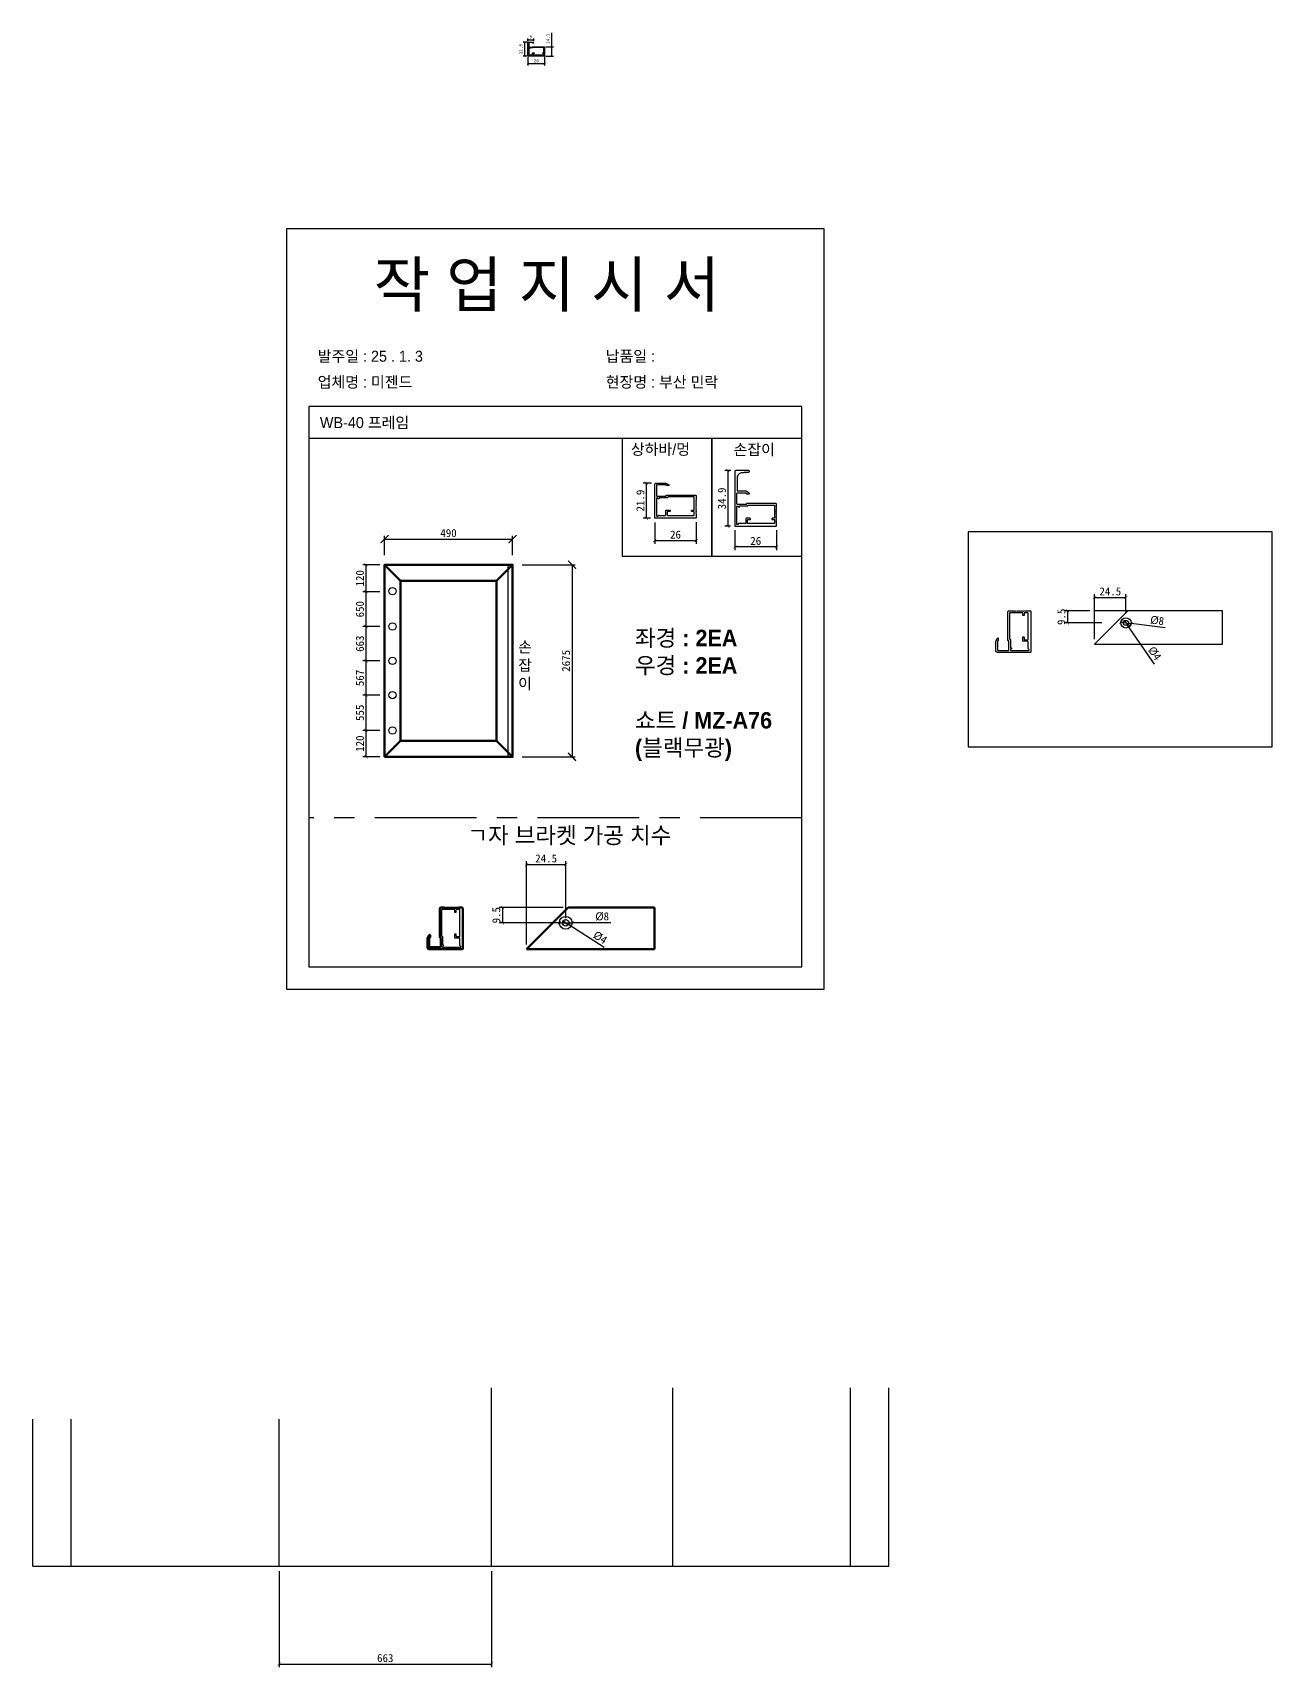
# Model space of a CAD drawing. Header units: millimetres. Extents: x -44117 to 256353, y -2095463 to 65325.
# Drawn here: x 81003 to 84876, y 5236 to 10343 of the extents above; entities that cross this region are included whole.
import ezdxf

# ---------------------------------------------------------------- set-up
doc = ezdxf.new("R2010")
doc.units = ezdxf.units.MM
doc.header["$LTSCALE"] = 10
doc.linetypes.add('CENTER', pattern=[50.8, 31.75, -6.35, 6.35, -6.35])
doc.layers.add('Layer1', color=7, linetype='Continuous', lineweight=70)
doc.dimstyles.new('ISO-25', dxfattribs={"dimtxt": 2.5, "dimasz": 2.5, "dimexe": 1, "dimexo": 1, "dimtad": 1, "dimtxsty": 'Standard', "dimblk": 'ARCHTICK', "dimcen": 2.5, "dimadec": 0, "dimazin": 0, "dimtfac": 1, "dimtmove": 0, "dimatfit": 3, "dimfxl": 0, "dimarcsym": 0})

# ---------------------------------------------------------------- blocks, each defined once
blk = doc.blocks.new('_ArchTick')
at = {"color": 0, "linetype": 'ByBlock', "const_width": 0.15}
blk.add_lwpolyline([(-0.5, -0.5), (0.5, 0.5)], dxfattribs=at)
blk = doc.blocks.new('*D7289')
at = {"color": 4, "lineweight": -2}
for p, q in [((82550.7, 10267.6), (82550.7, 10240.9)), ((82602.7, 10267.6), (82602.7, 10240.9)), ((82602.7, 10245.9), (82550.7, 10245.9))]:
    blk.add_line(p, q, dxfattribs=at)
at = {"layer": 'Defpoints', "color": 0}
for p in [(82550.7, 10272.6), (82602.7, 10272.6), (82550.7, 10245.9)]:
    blk.add_point(p, dxfattribs=at)
at = {"color": 4, "lineweight": -2, "xscale": 6, "yscale": 6, "zscale": 6, "rotation": 180}
blk.add_blockref('_ArchTick', (82550.7, 10245.9), dxfattribs=at)
at = {"color": 4, "lineweight": -2, "xscale": 6, "yscale": 6, "zscale": 6}
blk.add_blockref('_ArchTick', (82602.7, 10245.9), dxfattribs=at)
at = {"color": 6, "insert": (82576.7, 10255.9), "char_height": 10, "attachment_point": 5}
blk.add_mtext('26', dxfattribs=at)
blk = doc.blocks.new('*D7290')
at = {"color": 4, "lineweight": -2}
for p, q in [((82547.7, 10314.1), (82535.4, 10314.1)), ((82547.5, 10270.3), (82535.4, 10270.3)), ((82540.4, 10270.3), (82540.4, 10314.1))]:
    blk.add_line(p, q, dxfattribs=at)
at = {"layer": 'Defpoints', "color": 0}
for p in [(82540.4, 10314.1), (82552.5, 10270.3), (82552.7, 10314.1)]:
    blk.add_point(p, dxfattribs=at)
at = {"color": 4, "lineweight": -2, "xscale": 6, "yscale": 6, "zscale": 6}
for p, rotation in [((82540.4, 10314.1), 90), ((82540.4, 10270.3), 270)]:
    blk.add_blockref('_ArchTick', p, dxfattribs=dict(at, rotation=rotation))
at = {"color": 6, "insert": (82529.5, 10292.2), "char_height": 10, "attachment_point": 5, "rotation": 90}
blk.add_mtext('21,9', dxfattribs=at)
blk = doc.blocks.new('*D7291')
at = {"color": 4, "lineweight": -2}
for p, q in [((82625.2, 10298.9), (82625.2, 10343.2)), ((82606.7, 10298.9), (82630.2, 10298.9)), ((82606.7, 10270.3), (82630.2, 10270.3)), ((82625.2, 10270.3), (82625.2, 10298.9))]:
    blk.add_line(p, q, dxfattribs=at)
at = {"layer": 'Defpoints', "color": 0}
for p in [(82601.7, 10298.9), (82601.7, 10270.3), (82625.2, 10298.9)]:
    blk.add_point(p, dxfattribs=at)
at = {"color": 4, "lineweight": -2, "xscale": 6, "yscale": 6, "zscale": 6}
for p, rotation in [((82625.2, 10298.9), 90), ((82625.2, 10270.3), 270)]:
    blk.add_blockref('_ArchTick', p, dxfattribs=dict(at, rotation=rotation))
at = {"color": 6, "insert": (82614.3, 10324.1), "char_height": 10, "attachment_point": 5, "rotation": 90}
blk.add_mtext('14,3', dxfattribs=at)
blk = doc.blocks.new('*D7292')
at = {"color": 4, "lineweight": -2}
for p, q in [((82550.7, 10317.1), (82550.7, 10325.5)), ((82550.7, 10320.5), (82568.7, 10320.5)), ((82568.7, 10316.5), (82568.7, 10325.5))]:
    blk.add_line(p, q, dxfattribs=at)
at = {"layer": 'Defpoints', "color": 0}
for p in [(82568.7, 10320.5), (82550.7, 10312.1), (82568.7, 10311.5)]:
    blk.add_point(p, dxfattribs=at)
at = {"color": 4, "lineweight": -2, "xscale": 6, "yscale": 6, "zscale": 6, "rotation": 180}
blk.add_blockref('_ArchTick', (82550.7, 10320.5), dxfattribs=at)
at = {"color": 4, "lineweight": -2, "xscale": 6, "yscale": 6, "zscale": 6}
blk.add_blockref('_ArchTick', (82568.7, 10320.5), dxfattribs=at)
at = {"color": 6, "insert": (82559.7, 10330.5), "char_height": 10, "attachment_point": 5}
blk.add_mtext('9', dxfattribs=at)
blk = doc.blocks.new('*D7293')
at = {"color": 0, "lineweight": -2}
for p, q in [((82102.4, 8710.7), (82102.4, 8771)), ((82102.4, 8761), (82502.4, 8761)), ((82502.4, 8710.7), (82502.4, 8771))]:
    blk.add_line(p, q, dxfattribs=at)
at = {"layer": 'Defpoints', "color": 0}
for p in [(82502.4, 8761), (82102.4, 8680.7), (82502.4, 8680.7)]:
    blk.add_point(p, dxfattribs=at)
at = {"color": 0, "lineweight": -2, "xscale": 25, "yscale": 25, "zscale": 25, "rotation": 180}
blk.add_blockref('_ArchTick', (82102.4, 8761), dxfattribs=at)
at = {"color": 0, "lineweight": -2, "xscale": 25, "yscale": 25, "zscale": 25}
blk.add_blockref('_ArchTick', (82502.4, 8761), dxfattribs=at)
at = {"color": 0, "insert": (82302.4, 8779.8), "char_height": 25, "attachment_point": 5}
blk.add_mtext('490', dxfattribs=at)
blk = doc.blocks.new('*D7294')
at = {"color": 0, "lineweight": -2}
for p, q in [((82532.4, 8680.7), (82698.3, 8680.7)), ((82688.3, 8680.7), (82688.3, 8080.7)), ((82532.4, 8080.7), (82698.3, 8080.7))]:
    blk.add_line(p, q, dxfattribs=at)
at = {"layer": 'Defpoints', "color": 0}
for p in [(82502.4, 8680.7), (82502.4, 8080.7), (82688.3, 8080.7)]:
    blk.add_point(p, dxfattribs=at)
at = {"color": 0, "lineweight": -2, "xscale": 25, "yscale": 25, "zscale": 25}
for p, rotation in [((82688.3, 8680.7), 90), ((82688.3, 8080.7), 270)]:
    blk.add_blockref('_ArchTick', p, dxfattribs=dict(at, rotation=rotation))
at = {"color": 0, "insert": (82669.6, 8380.7), "char_height": 25, "attachment_point": 5, "rotation": 90}
blk.add_mtext('2675', dxfattribs=at)
blk = doc.blocks.new('*D7295')
at = {"color": 0, "lineweight": -2}
for p, q in [((82087.4, 8680.7), (82034.5, 8680.7)), ((82044.5, 8680.7), (82044.5, 8596.5)), ((82087.4, 8596.5), (82034.5, 8596.5))]:
    blk.add_line(p, q, dxfattribs=at)
at = {"layer": 'Defpoints', "color": 0}
for p in [(82102.4, 8680.7), (82044.5, 8596.5), (82102.4, 8596.5)]:
    blk.add_point(p, dxfattribs=at)
at = {"color": 0, "lineweight": -2, "xscale": 10, "yscale": 10, "zscale": 10}
for p, rotation in [((82044.5, 8680.7), 90), ((82044.5, 8596.5), 270)]:
    blk.add_blockref('_ArchTick', p, dxfattribs=dict(at, rotation=rotation))
at = {"color": 0, "insert": (82025.7, 8638.6), "char_height": 25, "attachment_point": 5, "rotation": 90}
blk.add_mtext('120', dxfattribs=at)
blk = doc.blocks.new('*D7296')
at = {"color": 0, "lineweight": -2}
for p, q in [((82087.4, 8596.5), (82034.5, 8596.5)), ((82044.5, 8596.5), (82044.5, 8487.8)), ((82087.4, 8487.8), (82034.5, 8487.8))]:
    blk.add_line(p, q, dxfattribs=at)
at = {"layer": 'Defpoints', "color": 0}
for p in [(82102.4, 8596.5), (82044.5, 8487.8), (82102.4, 8487.8)]:
    blk.add_point(p, dxfattribs=at)
at = {"color": 0, "lineweight": -2, "xscale": 10, "yscale": 10, "zscale": 10}
for p, rotation in [((82044.5, 8596.5), 90), ((82044.5, 8487.8), 270)]:
    blk.add_blockref('_ArchTick', p, dxfattribs=dict(at, rotation=rotation))
at = {"color": 0, "insert": (82025.7, 8542.1), "char_height": 25, "attachment_point": 5, "rotation": 90}
blk.add_mtext('650', dxfattribs=at)
blk = doc.blocks.new('*D7297')
at = {"color": 0, "lineweight": -2}
for p, q in [((82087.4, 8487.8), (82034.5, 8487.8)), ((82044.5, 8487.8), (82044.5, 8380.7)), ((82087.4, 8380.7), (82034.5, 8380.7))]:
    blk.add_line(p, q, dxfattribs=at)
at = {"layer": 'Defpoints', "color": 0}
for p in [(82102.4, 8487.8), (82044.5, 8380.7), (82102.4, 8380.7)]:
    blk.add_point(p, dxfattribs=at)
at = {"color": 0, "lineweight": -2, "xscale": 10, "yscale": 10, "zscale": 10}
for p, rotation in [((82044.5, 8487.8), 90), ((82044.5, 8380.7), 270)]:
    blk.add_blockref('_ArchTick', p, dxfattribs=dict(at, rotation=rotation))
at = {"color": 0, "insert": (82025.7, 8434.3), "char_height": 25, "attachment_point": 5, "rotation": 90}
blk.add_mtext('663', dxfattribs=at)
blk = doc.blocks.new('*D7298')
at = {"color": 0, "lineweight": -2}
for p, q in [((82087.4, 8380.7), (82034.5, 8380.7)), ((82044.5, 8380.7), (82044.5, 8273.7)), ((82087.4, 8273.7), (82034.5, 8273.7))]:
    blk.add_line(p, q, dxfattribs=at)
at = {"layer": 'Defpoints', "color": 0}
for p in [(82102.4, 8380.7), (82044.5, 8273.7), (82102.4, 8273.7)]:
    blk.add_point(p, dxfattribs=at)
at = {"color": 0, "lineweight": -2, "xscale": 10, "yscale": 10, "zscale": 10}
for p, rotation in [((82044.5, 8380.7), 90), ((82044.5, 8273.7), 270)]:
    blk.add_blockref('_ArchTick', p, dxfattribs=dict(at, rotation=rotation))
at = {"color": 0, "insert": (82025.7, 8327.2), "char_height": 25, "attachment_point": 5, "rotation": 90}
blk.add_mtext('567', dxfattribs=at)
blk = doc.blocks.new('*D7299')
at = {"color": 0, "lineweight": -2}
for p, q in [((82087.4, 8273.7), (82034.5, 8273.7)), ((82044.5, 8273.7), (82044.5, 8163.2)), ((82087.4, 8163.2), (82034.5, 8163.2))]:
    blk.add_line(p, q, dxfattribs=at)
at = {"layer": 'Defpoints', "color": 0}
for p in [(82102.4, 8273.7), (82044.5, 8163.2), (82102.4, 8163.2)]:
    blk.add_point(p, dxfattribs=at)
at = {"color": 0, "lineweight": -2, "xscale": 10, "yscale": 10, "zscale": 10}
for p, rotation in [((82044.5, 8273.7), 90), ((82044.5, 8163.2), 270)]:
    blk.add_blockref('_ArchTick', p, dxfattribs=dict(at, rotation=rotation))
at = {"color": 0, "insert": (82025.7, 8218.4), "char_height": 25, "attachment_point": 5, "rotation": 90}
blk.add_mtext('555', dxfattribs=at)
blk = doc.blocks.new('*D7300')
at = {"color": 0, "lineweight": -2}
for p, q in [((82087.4, 8163.2), (82034.5, 8163.2)), ((82044.5, 8163.2), (82044.5, 8080.7)), ((82087.4, 8080.7), (82034.5, 8080.7))]:
    blk.add_line(p, q, dxfattribs=at)
at = {"layer": 'Defpoints', "color": 0}
for p in [(82102.4, 8163.2), (82044.5, 8080.7), (82102.4, 8080.7)]:
    blk.add_point(p, dxfattribs=at)
at = {"color": 0, "lineweight": -2, "xscale": 10, "yscale": 10, "zscale": 10}
for p, rotation in [((82044.5, 8163.2), 90), ((82044.5, 8080.7), 270)]:
    blk.add_blockref('_ArchTick', p, dxfattribs=dict(at, rotation=rotation))
at = {"color": 0, "insert": (82025.7, 8122), "char_height": 25, "attachment_point": 5, "rotation": 90}
blk.add_mtext('120', dxfattribs=at)
blk = doc.blocks.new('*D7301')
at = {"color": 0, "lineweight": -2}
for p, q in [((82946.5, 8813.1), (82946.5, 8746.2)), ((83076.5, 8814.1), (83076.5, 8746.2)), ((82946.5, 8756.2), (83076.5, 8756.2))]:
    blk.add_line(p, q, dxfattribs=at)
at = {"layer": 'Defpoints', "color": 0}
for p in [(82946.5, 8828.1), (83076.5, 8829.1), (83076.5, 8756.2)]:
    blk.add_point(p, dxfattribs=at)
at = {"color": 0, "lineweight": -2, "xscale": 10, "yscale": 10, "zscale": 10, "rotation": 180}
blk.add_blockref('_ArchTick', (82946.5, 8756.2), dxfattribs=at)
at = {"color": 0, "lineweight": -2, "xscale": 10, "yscale": 10, "zscale": 10}
blk.add_blockref('_ArchTick', (83076.5, 8756.2), dxfattribs=at)
at = {"color": 0, "insert": (83011.5, 8775), "char_height": 25, "attachment_point": 5}
blk.add_mtext('26', dxfattribs=at)
blk = doc.blocks.new('*D7302')
at = {"color": 0, "lineweight": -2}
for p, q in [((82936.5, 8936.1), (82910.6, 8936.1)), ((82920.6, 8826.6), (82920.6, 8936.1)), ((82933, 8826.6), (82910.6, 8826.6))]:
    blk.add_line(p, q, dxfattribs=at)
at = {"layer": 'Defpoints', "color": 0}
for p in [(82920.6, 8936.1), (82951.5, 8936.1), (82948, 8826.6)]:
    blk.add_point(p, dxfattribs=at)
at = {"color": 0, "lineweight": -2, "xscale": 10, "yscale": 10, "zscale": 10}
for p, rotation in [((82920.6, 8936.1), 90), ((82920.6, 8826.6), 270)]:
    blk.add_blockref('_ArchTick', p, dxfattribs=dict(at, rotation=rotation))
at = {"color": 0, "insert": (82901.9, 8881.3), "char_height": 25, "attachment_point": 5, "rotation": 90}
blk.add_mtext('21.9', dxfattribs=at)
blk = doc.blocks.new('*D7303')
at = {"color": 0, "lineweight": -2}
for p, q in [((83184.8, 8975.5), (83165.3, 8975.5)), ((83175.3, 8975.5), (83175.3, 8801)), ((83183.8, 8801), (83165.3, 8801))]:
    blk.add_line(p, q, dxfattribs=at)
at = {"layer": 'Defpoints', "color": 0}
for p in [(83199.8, 8975.5), (83175.3, 8801), (83198.8, 8801)]:
    blk.add_point(p, dxfattribs=at)
at = {"color": 0, "lineweight": -2, "xscale": 10, "yscale": 10, "zscale": 10}
for p, rotation in [((83175.3, 8975.5), 90), ((83175.3, 8801), 270)]:
    blk.add_blockref('_ArchTick', p, dxfattribs=dict(at, rotation=rotation))
at = {"color": 0, "insert": (83156.6, 8888.2), "char_height": 25, "attachment_point": 5, "rotation": 90}
blk.add_mtext('34.9', dxfattribs=at)
blk = doc.blocks.new('*D7304')
at = {"color": 0, "lineweight": -2}
for p, q in [((83197.3, 8788.5), (83197.3, 8726.4)), ((83327.3, 8788.5), (83327.3, 8726.4)), ((83327.3, 8736.4), (83197.3, 8736.4))]:
    blk.add_line(p, q, dxfattribs=at)
at = {"layer": 'Defpoints', "color": 0}
for p in [(83197.3, 8803.5), (83327.3, 8803.5), (83197.3, 8736.4)]:
    blk.add_point(p, dxfattribs=at)
at = {"color": 0, "lineweight": -2, "xscale": 10, "yscale": 10, "zscale": 10, "rotation": 180}
blk.add_blockref('_ArchTick', (83197.3, 8736.4), dxfattribs=at)
at = {"color": 0, "lineweight": -2, "xscale": 10, "yscale": 10, "zscale": 10}
blk.add_blockref('_ArchTick', (83327.3, 8736.4), dxfattribs=at)
at = {"color": 0, "insert": (83262.3, 8755.2), "char_height": 25, "attachment_point": 5}
blk.add_mtext('26', dxfattribs=at)
blk = doc.blocks.new('*D7305')
at = {"color": 0, "lineweight": -2}
for p, q in [((81773.3, 5537), (81773.3, 5236.1)), ((82436.3, 5537), (82436.3, 5236.1)), ((81773.3, 5246.1), (82436.3, 5246.1))]:
    blk.add_line(p, q, dxfattribs=at)
at = {"layer": 'Defpoints', "color": 0}
for p in [(81773.3, 5552), (82436.3, 5552), (82436.3, 5246.1)]:
    blk.add_point(p, dxfattribs=at)
at = {"color": 0, "lineweight": -2, "xscale": 10, "yscale": 10, "zscale": 10, "rotation": 180}
blk.add_blockref('_ArchTick', (81773.3, 5246.1), dxfattribs=at)
at = {"color": 0, "lineweight": -2, "xscale": 10, "yscale": 10, "zscale": 10}
blk.add_blockref('_ArchTick', (82436.3, 5246.1), dxfattribs=at)
at = {"color": 0, "insert": (82104.8, 5264.9), "char_height": 25, "attachment_point": 5}
blk.add_mtext('663', dxfattribs=at)
blk = doc.blocks.new('*D7306')
at = {"color": 0, "lineweight": -2}
for p, q in [((84321, 8448.1), (84321, 8588.8)), ((84419, 8530.2), (84419, 8588.8)), ((84321, 8578.8), (84419, 8578.8))]:
    blk.add_line(p, q, dxfattribs=at)
at = {"layer": 'Defpoints', "color": 0}
for p in [(84419, 8578.8), (84419, 8515.2), (84321, 8433.1)]:
    blk.add_point(p, dxfattribs=at)
at = {"color": 0, "lineweight": -2, "xscale": 10, "yscale": 10, "zscale": 10, "rotation": 180}
blk.add_blockref('_ArchTick', (84321, 8578.8), dxfattribs=at)
at = {"color": 0, "lineweight": -2, "xscale": 10, "yscale": 10, "zscale": 10}
blk.add_blockref('_ArchTick', (84419, 8578.8), dxfattribs=at)
at = {"color": 0, "insert": (84370, 8597.5), "char_height": 25, "attachment_point": 5}
blk.add_mtext('24.5', dxfattribs=at)
blk = doc.blocks.new('*D7307')
at = {"color": 0, "lineweight": -2}
for p, q in [((84306, 8537.2), (84226, 8537.2)), ((84236, 8537.2), (84236, 8499.2)), ((84344, 8499.2), (84226, 8499.2))]:
    blk.add_line(p, q, dxfattribs=at)
at = {"layer": 'Defpoints', "color": 0}
for p in [(84321, 8537.2), (84236, 8499.2), (84359, 8499.2)]:
    blk.add_point(p, dxfattribs=at)
at = {"color": 0, "lineweight": -2, "xscale": 10, "yscale": 10, "zscale": 10}
for p, rotation in [((84236, 8537.2), 90), ((84236, 8499.2), 270)]:
    blk.add_blockref('_ArchTick', p, dxfattribs=dict(at, rotation=rotation))
at = {"color": 0, "insert": (84217.3, 8518.2), "char_height": 25, "attachment_point": 5, "rotation": 90}
blk.add_mtext('9.5', dxfattribs=at)
blk = doc.blocks.new('*D7308')
at = {"color": 0, "lineweight": -2}
for p, q in [((84403.1, 8501.2), (84403.1, 8501.2)), ((84403.1, 8501.2), (84434.9, 8497.1)), ((84541, 8483.5), (84434.9, 8497.1))]:
    blk.add_line(p, q, dxfattribs=at)
at = {"layer": 'Defpoints', "color": 0}
for p in [(84403.1, 8501.2), (84434.9, 8497.1)]:
    blk.add_point(p, dxfattribs=at)
at = {"color": 0, "lineweight": -2, "xscale": 10, "yscale": 10, "zscale": 10}
for p, rotation in [((84403.1, 8501.2), 352.6733157331234), ((84434.9, 8497.1), 172.6733157331234)]:
    blk.add_blockref('_ArchTick', p, dxfattribs=dict(at, rotation=rotation))
at = {"color": 0, "insert": (84516.7, 8506.5), "char_height": 25, "attachment_point": 5, "rotation": 352.6733}
blk.add_mtext('{\\fGulim|b0|i0|c129|p50;Ø}8', dxfattribs=at)
blk = doc.blocks.new('*D7309')
at = {"color": 0, "lineweight": -2}
for p, q in [((84414.4, 8505.8), (84414.4, 8505.8)), ((84414.4, 8505.8), (84423.5, 8492.6)), ((84508, 8370.3), (84423.5, 8492.6))]:
    blk.add_line(p, q, dxfattribs=at)
at = {"layer": 'Defpoints', "color": 0}
for p in [(84414.4, 8505.8), (84423.5, 8492.6)]:
    blk.add_point(p, dxfattribs=at)
at = {"color": 0, "lineweight": -2, "yscale": 10, "zscale": 10}
for p, xscale, rotation in [((84414.4, 8505.8), 9.999999999999998, 304.6394572359351), ((84423.5, 8492.6), 10, 124.6394572359351)]:
    blk.add_blockref('_ArchTick', p, dxfattribs=dict(at, xscale=xscale, rotation=rotation))
at = {"color": 0, "insert": (84508.8, 8403.8), "char_height": 25, "attachment_point": 5, "rotation": 304.6395}
blk.add_mtext('{\\fGulim|b0|i0|c129|p50;Ø}4', dxfattribs=at)
blk = doc.blocks.new('*D7310')
at = {"color": 0, "lineweight": -2}
for p, q in [((82546.1, 7494.7), (82546.1, 7754.4)), ((82546.1, 7744.4), (82668.6, 7744.4)), ((82668.6, 7577.2), (82668.6, 7754.4))]:
    blk.add_line(p, q, dxfattribs=at)
at = {"layer": 'Defpoints', "color": 0}
for p in [(82668.6, 7744.4), (82668.6, 7562.2), (82546.1, 7479.7)]:
    blk.add_point(p, dxfattribs=at)
at = {"color": 0, "lineweight": -2, "xscale": 10, "yscale": 10, "zscale": 10, "rotation": 180}
blk.add_blockref('_ArchTick', (82546.1, 7744.4), dxfattribs=at)
at = {"color": 0, "lineweight": -2, "xscale": 10, "yscale": 10, "zscale": 10}
blk.add_blockref('_ArchTick', (82668.6, 7744.4), dxfattribs=at)
at = {"color": 0, "insert": (82607.4, 7763.2), "char_height": 25, "attachment_point": 5}
blk.add_mtext('24.5', dxfattribs=at)
blk = doc.blocks.new('*D7311')
at = {"color": 0, "lineweight": -2}
for p, q in [((82661.1, 7609.7), (82460.6, 7609.7)), ((82470.6, 7609.7), (82470.6, 7562.2)), ((82653.6, 7562.2), (82460.6, 7562.2))]:
    blk.add_line(p, q, dxfattribs=at)
at = {"layer": 'Defpoints', "color": 0}
for p in [(82676.1, 7609.7), (82470.6, 7562.2), (82668.6, 7562.2)]:
    blk.add_point(p, dxfattribs=at)
at = {"color": 0, "lineweight": -2, "xscale": 10, "yscale": 10, "zscale": 10}
for p, rotation in [((82470.6, 7609.7), 90), ((82470.6, 7562.2), 270)]:
    blk.add_blockref('_ArchTick', p, dxfattribs=dict(at, rotation=rotation))
at = {"color": 0, "insert": (82451.8, 7586), "char_height": 25, "attachment_point": 5, "rotation": 90}
blk.add_mtext('9.5', dxfattribs=at)
blk = doc.blocks.new('*D7312')
at = {"color": 0, "lineweight": -2}
for p, q in [((82648.6, 7562.2), (82688.6, 7562.3)), ((82648.6, 7562.2), (82648.6, 7562.2)), ((82809.8, 7562.4), (82688.6, 7562.3))]:
    blk.add_line(p, q, dxfattribs=at)
at = {"layer": 'Defpoints', "color": 0}
for p in [(82648.6, 7562.2), (82688.6, 7562.3)]:
    blk.add_point(p, dxfattribs=at)
at = {"color": 0, "lineweight": -2, "xscale": 10, "yscale": 10, "zscale": 10}
for p, rotation in [((82648.6, 7562.2), 0.05364203420435289), ((82688.6, 7562.3), 180.0536420342043)]:
    blk.add_blockref('_ArchTick', p, dxfattribs=dict(at, rotation=rotation))
at = {"color": 0, "insert": (82782.7, 7582), "char_height": 25, "attachment_point": 5, "rotation": 0.0536}
blk.add_mtext('{\\fGulim|b0|i0|c129|p50;Ø}8', dxfattribs=at)
blk = doc.blocks.new('*D7313')
at = {"color": 0, "lineweight": -2}
for p, q in [((82661.9, 7566.6), (82661.9, 7566.6)), ((82661.9, 7566.6), (82675.3, 7557.9)), ((82788.4, 7484.7), (82675.3, 7557.9))]:
    blk.add_line(p, q, dxfattribs=at)
at = {"layer": 'Defpoints', "color": 0}
for p in [(82661.9, 7566.6), (82675.3, 7557.9)]:
    blk.add_point(p, dxfattribs=at)
at = {"color": 0, "lineweight": -2, "xscale": 10, "yscale": 10, "zscale": 10}
for p, rotation in [((82661.9, 7566.6), 327.0994819914957), ((82675.3, 7557.9), 147.0994819914957)]:
    blk.add_blockref('_ArchTick', p, dxfattribs=dict(at, rotation=rotation))
at = {"color": 0, "insert": (82776.4, 7516), "char_height": 25, "attachment_point": 5, "rotation": 327.0995}
blk.add_mtext('{\\fGulim|b0|i0|c129|p50;Ø}4', dxfattribs=at)

msp = doc.modelspace()

# ---------------------------------------------------------------- linework, layer by layer
for p, q in [((83406.06381, 9175.23998), (81866.06381, 9175.23998)), ((83406.06381, 9075.23998), (81866.06381, 9075.23998)), ((82487.22386, 8680.74082), (82487.22386, 8080.74082)), ((84720.98688, 8537.18337, 0), (84320.98688, 8537.18337, 0)), ((84424.98688, 8537.12822, 0), (84320.98688, 8433.12822, 0)), ((84720.98688, 8433.18337, 0), (84720.98688, 8537.18337, 0)), ((84320.98688, 8433.12822, 0), (84424.98688, 8433.18337, 0)), ((84424.98688, 8433.18337, 0), (84720.98688, 8433.18337, 0)), ((82436.28029, 5552.01581), (82436.28029, 6109.48366)), ((83003.28029, 5552.01581), (83003.28029, 6109.48366)), ((83558.28029, 5552.01581), (83558.28029, 6109.48366)), ((83678.28029, 5552.01581), (83678.28029, 6109.48366)), ((81003.28029, 5552.01581), (81003.28029, 6011.88899)), ((81123.28029, 5552.01581), (81123.28029, 6011.88899)), ((81773.28029, 5552.01581), (81773.28029, 6011.88899)), ((81003.28029, 5552.01581), (83678.28029, 5552.01581))]:
    msp.add_line(p, q)
at = {"linetype": 'CENTER'}
msp.add_line((83406.06381, 7889.75066), (81866.06381, 7889.75066), dxfattribs=at)
at = {"color": 7, "elevation": 0}
for points in [[(82602.70086, 10297.90392), (82602.70086, 10293.60392), (82602.10086, 10293.00392), (82602.70086, 10292.40392), (82602.10086, 10291.80392), (82602.70086, 10291.20392), (82602.10086, 10290.60392), (82602.70086, 10290.00392), (82602.10086, 10289.40392), (82602.70086, 10288.80392), (82602.10086, 10288.20392), (82602.70086, 10287.60392), (82602.10086, 10287.00392), (82602.70086, 10286.40392), (82602.10086, 10285.80392), (82602.70086, 10285.20392), (82602.10086, 10284.60392), (82602.70086, 10284.00392), (82602.10086, 10283.40392), (82602.70086, 10282.80392), (82602.10086, 10282.20392), (82602.70086, 10281.60392), (82602.10086, 10281.00392), (82602.70086, 10280.40392), (82602.10086, 10279.80392), (82602.70086, 10279.20392), (82602.10086, 10278.60392), (82602.70086, 10278.00392), (82602.10086, 10277.40392), (82602.70086, 10276.80392), (82602.10086, 10276.20392), (82602.70086, 10275.60392), (82602.70086, 10271.30392, -0.4142135624), (82601.70086, 10270.30392), (82601.70086, 10270.30392), (82551.30086, 10270.30392, -0.4142135624), (82550.70086, 10270.90392), (82550.70086, 10312.10392, -0.4142135624), (82552.70086, 10314.10392), (82564.60205, 10314.10392), (82568.28414, 10312.07525, -0.855700792), (82568.10086, 10310.90392), (82565.70086, 10310.90392, -0.4142135624), (82565.10086, 10311.50392), (82565.10086, 10311.70392, 0.4142135624), (82564.70086, 10312.10392), (82553.70086, 10312.10392, 0.4142135624), (82553.10086, 10311.50392), (82553.10086, 10298.30392, 0.4142135624), (82553.70086, 10297.70392), (82564.70086, 10297.70392, 0.4142135624), (82565.10086, 10298.10392), (82565.10086, 10298.30392, -0.4142135624), (82565.70086, 10298.90392), (82601.70086, 10298.90392, -0.4142135623), (82602.70086, 10297.90392)], [(83327.29733, 8803.47239), (83327.29733, 8814.22239), (83325.79733, 8815.72239), (83327.29733, 8817.22239), (83325.79733, 8818.72239), (83327.29733, 8820.22239), (83325.79733, 8821.72239), (83327.29733, 8823.22239), (83325.79733, 8824.72239), (83327.29733, 8826.22239), (83325.79733, 8827.72239), (83327.29733, 8829.22239), (83325.79733, 8830.72239), (83327.29733, 8832.22239), (83325.79733, 8833.72239), (83327.29733, 8835.22239), (83325.79733, 8836.72239), (83327.29733, 8838.22239), (83325.79733, 8839.72239), (83327.29733, 8841.22239), (83325.79733, 8842.72239), (83327.29733, 8844.22239), (83325.79733, 8845.72239), (83327.29733, 8847.22239), (83325.79733, 8848.72239), (83327.29733, 8850.22239), (83325.79733, 8851.72239), (83327.29733, 8853.22239), (83325.79733, 8854.72239), (83327.29733, 8856.22239), (83325.79733, 8857.72239), (83327.29733, 8859.22239), (83327.29733, 8869.97239, 0.4142135624), (83324.79733, 8872.47239), (83234.79733, 8872.47239, 0.4142135624), (83233.29733, 8870.97239), (83233.29733, 8870.47239, -0.4142135624), (83232.29733, 8869.47239), (83204.79733, 8869.47239, -0.4142135624), (83203.29733, 8870.97239), (83203.29733, 8903.97239, -0.4142135624), (83204.79733, 8905.47239), (83232.29733, 8905.47239, -0.4142135624), (83233.29733, 8904.47239), (83233.29733, 8903.97239, 0.4142135624), (83234.79733, 8902.47239), (83240.79733, 8902.47239, 0.855700792), (83241.25551, 8905.4007), (83232.0503, 8910.47239), (83204.79733, 8910.47239), (83204.79733, 8952.07341, -0.4173893777), (83222.38578, 8969.47239), (83224.92057, 8969.47239, 0.118515719), (83226.28421, 8969.80021, -0.2466321039), (83228.60895, 8969.7729, 0.2301863539), (83231.23219, 8969.7729), (83231.23219, 8969.7729, -0.2466321039), (83233.55693, 8969.80021, 0.2404082058), (83236.28421, 8969.80021, -0.2466321039), (83238.60895, 8969.7729, 0.1244779229), (83239.79733, 8969.47239, 0.4142135624), (83242.29733, 8971.97239), (83242.29733, 8972.97239, 0.4142135624), (83239.79733, 8975.47239), (83199.79733, 8975.47239, 0.4142135624), (83197.29733, 8972.97239), (83197.29733, 8802.47239, 0.4142135624), (83198.79733, 8800.97239), (83324.79733, 8800.97239, 0.4142135624), (83327.29733, 8803.47239)], [(83076.51852, 8895.58023), (83076.51852, 8884.83023), (83075.01852, 8883.33023), (83076.51852, 8881.83023), (83075.01852, 8880.33023), (83076.51852, 8878.83023), (83075.01852, 8877.33023), (83076.51852, 8875.83023), (83075.01852, 8874.33023), (83076.51852, 8872.83023), (83075.01852, 8871.33023), (83076.51852, 8869.83023), (83075.01852, 8868.33023), (83076.51852, 8866.83023), (83075.01852, 8865.33023), (83076.51852, 8863.83023), (83075.01852, 8862.33023), (83076.51852, 8860.83023), (83075.01852, 8859.33023), (83076.51852, 8857.83023), (83075.01852, 8856.33023), (83076.51852, 8854.83023), (83075.01852, 8853.33023), (83076.51852, 8851.83023), (83075.01852, 8850.33023), (83076.51852, 8848.83023), (83075.01852, 8847.33023), (83076.51852, 8845.83023), (83075.01852, 8844.33023), (83076.51852, 8842.83023), (83075.01852, 8841.33023), (83076.51852, 8839.83023), (83076.51852, 8829.08023, -0.4142135624), (83074.01852, 8826.58023), (83074.01852, 8826.58023), (82948.01852, 8826.58023, -0.4142135624), (82946.51852, 8828.08023), (82946.51852, 8931.08023, -0.4142135624), (82951.51852, 8936.08023), (82981.27149, 8936.08023), (82990.4767, 8931.00854, -0.855700792), (82990.01852, 8928.08023), (82984.01852, 8928.08023, -0.4142135624), (82982.51852, 8929.58023), (82982.51852, 8930.08023, 0.4142135624), (82981.51852, 8931.08023), (82954.01852, 8931.08023, 0.4142135624), (82952.51852, 8929.58023), (82952.51852, 8896.58023, 0.4142135624), (82954.01852, 8895.08023), (82981.51852, 8895.08023, 0.4142135624), (82982.51852, 8896.08023), (82982.51852, 8896.58023, -0.4142135624), (82984.01852, 8898.08023), (83074.01852, 8898.08023, -0.4142135623), (83076.51852, 8895.58023)], [(84052.65068, 8537.18337), (84063.40068, 8537.18337), (84064.90068, 8535.68337), (84066.40068, 8537.18337), (84067.90068, 8535.68337), (84069.40068, 8537.18337), (84070.90068, 8535.68337), (84072.40068, 8537.18337), (84073.90068, 8535.68337), (84075.40068, 8537.18337), (84076.90068, 8535.68337), (84078.40068, 8537.18337), (84079.90068, 8535.68337), (84081.40068, 8537.18337), (84082.90068, 8535.68337), (84084.40068, 8537.18337), (84085.90068, 8535.68337), (84087.40068, 8537.18337), (84088.90068, 8535.68337), (84090.40068, 8537.18337), (84091.90068, 8535.68337), (84093.40068, 8537.18337), (84094.90068, 8535.68337), (84096.40068, 8537.18337), (84097.90068, 8535.68337), (84099.40068, 8537.18337), (84100.90068, 8535.68337), (84102.40068, 8537.18337), (84103.90068, 8535.68337), (84105.40068, 8537.18337), (84106.90068, 8535.68337), (84108.40068, 8537.18337), (84119.15068, 8537.18337, -0.4142135624), (84121.65068, 8534.68337), (84121.65068, 8534.68337), (84121.65068, 8408.68337, -0.4142135624), (84120.15068, 8407.18337), (84017.15068, 8407.18337, -0.4142135624), (84012.15068, 8412.18337), (84012.15068, 8441.93634), (84017.22237, 8451.14155, -0.855700792), (84020.15068, 8450.68337), (84020.15068, 8444.68337, -0.4142135624), (84018.65068, 8443.18337), (84018.15068, 8443.18337, 0.4142135624), (84017.15068, 8442.18337), (84017.15068, 8414.68337, 0.4142135624), (84018.65068, 8413.18337), (84051.65068, 8413.18337, 0.4142135624), (84053.15068, 8414.68337), (84053.15068, 8442.18337, 0.4142135624), (84052.15068, 8443.18337), (84051.65068, 8443.18337, -0.4142135624), (84050.15068, 8444.68337), (84050.15068, 8534.68337, -0.4142135623), (84052.65068, 8537.18337)], [(82284.76385, 7485.73348), (82339.76385, 7485.73348, 0.6516899091), (82340.87211, 7488.2443), (82338.1556, 7491.22265, -0.3444690404), (82338.01536, 7493.0649, 0.1479411349), (82338.26687, 7493.89633), (82338.26687, 7512.73348, 0.4142135624), (82336.76687, 7514.23348), (82323.26385, 7514.23348, -0.4142135624), (82321.76385, 7515.73348), (82321.76385, 7526.73348, -0.4142135624), (82323.26385, 7528.23348), (82324.26385, 7528.23348, -0.4142135624), (82325.76385, 7526.73348), (82325.76385, 7520.73348, 0.4142135624), (82327.26385, 7519.23348), (82336.76385, 7519.23348, 0.4142135624), (82338.26385, 7520.73348), (82338.26385, 7601.98348, 0.4142135624), (82336.76385, 7603.48348), (82327.26385, 7603.48348, 0.4142135624), (82325.76385, 7601.98348), (82325.76385, 7595.98348, -0.4142135624), (82324.26385, 7594.48348), (82323.26385, 7594.48348, -0.4142135624), (82321.76385, 7595.98348), (82321.76385, 7601.98348, 0.4142135624), (82320.26385, 7603.48348), (82281.76385, 7603.48348, 0.4142135624), (82280.26385, 7601.98348), (82280.26385, 7521.73348, 0.4142135624), (82281.26385, 7520.73348), (82281.76385, 7520.73348, -0.414213547), (82283.26385, 7519.23348), (82283.26385, 7494.73348, 0.4142135328), (82284.26385, 7493.73348), (82285.26385, 7493.73348, -0.6516899091), (82286.37211, 7491.22265), (82283.6556, 7488.2443, 0.651689909), (82284.76385, 7485.73348)]]:
    msp.add_lwpolyline(points, format="xyb", dxfattribs=at)
at = {"color": 7}
for points in [[(82553.10086, 10295.10392), (82553.10086, 10273.10392, 0.6516899091), (82554.10519, 10272.66062), (82555.29653, 10273.74722, -0.3444690404), (82556.03343, 10273.80332, 0.1479411349), (82556.366, 10273.70271), (82563.90086, 10273.70271, 0.4142135624), (82564.50086, 10274.30271), (82564.50086, 10279.70392, -0.4142135624), (82565.10086, 10280.30392), (82569.50086, 10280.30392, -0.4142135624), (82570.10086, 10279.70392), (82570.10086, 10279.30392, -0.4142135624), (82569.50086, 10278.70392), (82567.10086, 10278.70392, 0.4142135624), (82566.50086, 10278.10392), (82566.50086, 10274.30392, 0.4142135624), (82567.10086, 10273.70392), (82599.60086, 10273.70392, 0.4142135624), (82600.20086, 10274.30392), (82600.20086, 10278.10392, 0.4142135624), (82599.60086, 10278.70392), (82597.20086, 10278.70392, -0.4142135624), (82596.60086, 10279.30392), (82596.60086, 10279.70392, -0.4142135624), (82597.20086, 10280.30392), (82599.60086, 10280.30392, 0.4142135624), (82600.20086, 10280.90392), (82600.20086, 10296.30392, 0.4142135624), (82599.60086, 10296.90392), (82567.50086, 10296.90392, 0.4142135624), (82567.10086, 10296.50392), (82567.10086, 10296.30392, -0.414213547), (82566.50086, 10295.70392), (82556.70086, 10295.70392, 0.4142135328), (82556.30086, 10295.30392), (82556.30086, 10294.90392, -0.6516899091), (82555.29653, 10294.46062), (82554.10519, 10295.54722, 0.651689909), (82553.10086, 10295.10392)], [(82952.51852, 8888.58023), (82952.51852, 8833.58023, 0.6516899091), (82955.02935, 8832.47198), (82958.0077, 8835.18849, -0.3444690404), (82959.84995, 8835.32872, 0.1479411349), (82960.68138, 8835.07721), (82979.51852, 8835.07721, 0.4142135624), (82981.01852, 8836.57721), (82981.01852, 8850.08023, -0.4142135624), (82982.51852, 8851.58023), (82993.51852, 8851.58023, -0.4142135624), (82995.01852, 8850.08023), (82995.01852, 8849.08023, -0.4142135624), (82993.51852, 8847.58023), (82987.51852, 8847.58023, 0.4142135624), (82986.01852, 8846.08023), (82986.01852, 8836.58023, 0.4142135624), (82987.51852, 8835.08023), (83068.76852, 8835.08023, 0.4142135624), (83070.26852, 8836.58023), (83070.26852, 8846.08023, 0.4142135624), (83068.76852, 8847.58023), (83062.76852, 8847.58023, -0.4142135624), (83061.26852, 8849.08023), (83061.26852, 8850.08023, -0.4142135624), (83062.76852, 8851.58023), (83068.76852, 8851.58023, 0.4142135624), (83070.26852, 8853.08023), (83070.26852, 8891.58023, 0.4142135624), (83068.76852, 8893.08023), (82988.51852, 8893.08023, 0.4142135624), (82987.51852, 8892.08023), (82987.51852, 8891.58023, -0.414213547), (82986.01852, 8890.08023), (82961.51852, 8890.08023, 0.4142135328), (82960.51852, 8889.08023), (82960.51852, 8888.08023, -0.6516899091), (82958.0077, 8886.97197), (82955.02935, 8889.68849, 0.651689909), (82952.51852, 8888.58023)], [(83236.79733, 8864.47239, 0.414213547), (83238.29733, 8865.97239), (83238.29733, 8866.47239, -0.4142135624), (83239.29733, 8867.47239), (83319.54733, 8867.47239, -0.4142135624), (83321.04733, 8865.97239), (83321.04733, 8827.47239, -0.4142135624), (83319.54733, 8825.97239), (83313.54733, 8825.97239, 0.4142135624), (83312.04733, 8824.47239), (83312.04733, 8823.47239, 0.4142135624), (83313.54733, 8821.97239), (83319.54733, 8821.97239, -0.4142135624), (83321.04733, 8820.47239), (83321.04733, 8810.97239, -0.4142135624), (83319.54733, 8809.47239), (83238.29733, 8809.47239, -0.4142135624), (83236.79733, 8810.97239), (83236.79733, 8820.47239, -0.4142135624), (83238.29733, 8821.97239), (83244.29733, 8821.97239, 0.4142135624), (83245.79733, 8823.47239), (83245.79733, 8824.47239, 0.4142135624), (83244.29733, 8825.97239), (83233.29733, 8825.97239, 0.4142135624), (83231.79733, 8824.47239), (83231.79733, 8810.96937, -0.4142135624), (83230.29733, 8809.46937), (83211.46018, 8809.46937, -0.1479411349), (83210.62876, 8809.72088, 0.3444690404), (83208.7865, 8809.58064), (83205.80815, 8806.86413, -0.6516899091), (83203.29733, 8807.97239), (83203.29733, 8862.97239, -0.651689909), (83205.80815, 8864.08064), (83208.7865, 8861.36413, 0.6516899091), (83211.29733, 8862.47239), (83211.29733, 8863.47239, -0.4142135328), (83212.29733, 8864.47239), (83236.79915, 8864.47239)], [(84059.65068, 8413.18337), (84114.65068, 8413.18337, 0.6516899091), (84115.75893, 8415.6942), (84113.04242, 8418.67255, -0.3444690404), (84112.90219, 8420.5148, 0.1479411349), (84113.1537, 8421.34623), (84113.1537, 8440.18337, 0.4142135624), (84111.6537, 8441.68337), (84098.15068, 8441.68337, -0.4142135624), (84096.65068, 8443.18337), (84096.65068, 8454.18337, -0.4142135624), (84098.15068, 8455.68337), (84099.15068, 8455.68337, -0.4142135624), (84100.65068, 8454.18337), (84100.65068, 8448.18337, 0.4142135624), (84102.15068, 8446.68337), (84111.65068, 8446.68337, 0.4142135624), (84113.15068, 8448.18337), (84113.15068, 8529.43337, 0.4142135624), (84111.65068, 8530.93337), (84102.15068, 8530.93337, 0.4142135624), (84100.65068, 8529.43337), (84100.65068, 8523.43337, -0.4142135624), (84099.15068, 8521.93337), (84098.15068, 8521.93337, -0.4142135624), (84096.65068, 8523.43337), (84096.65068, 8529.43337, 0.4142135624), (84095.15068, 8530.93337), (84056.65068, 8530.93337, 0.4142135624), (84055.15068, 8529.43337), (84055.15068, 8449.18337, 0.4142135624), (84056.15068, 8448.18337), (84056.65068, 8448.18337, -0.414213547), (84058.15068, 8446.68337), (84058.15068, 8422.18337, 0.4142135328), (84059.15068, 8421.18337), (84060.15068, 8421.18337, -0.6516899091), (84061.25893, 8418.67255), (84058.54242, 8415.6942, 0.651689909), (84059.65068, 8413.18337)]]:
    msp.add_lwpolyline(points, format="xyb", dxfattribs=at)
for points in [[(81796.06381, 7354.40971), (83476.06381, 7354.40971), (83476.06381, 9730.40971), (81796.06381, 9730.40971)], [(83125.56259, 9075.23998), (82845.06137, 9075.23998), (82845.06137, 8707.2216), (83125.56259, 8707.2216)], [(83406.06381, 9075.23998), (83125.56259, 9075.23998), (83125.56259, 8707.2216), (83406.06381, 8707.2216)], [(84876.11176, 8111.8866), (84876.11176, 8783.8866), (83925.71176, 8783.8866), (83925.71176, 8111.8866)]]:
    msp.add_lwpolyline(points, close=True)
msp.add_lwpolyline([(81866.06381, 9175.23998), (81866.06381, 7424.40971), (83406.06381, 7424.40971), (83406.06381, 9175.23998)])
for centre, radius in [((82127.40632, 8598.29676), 11.35567), ((82127.40632, 8487.77353), 11.35567), ((84418.98688, 8499.18337, 0), 16), ((84418.98688, 8499.18337, 0), 8), ((82127.40632, 8380.74082), 11.35567), ((82127.40632, 8273.70812), 11.35567), ((82127.40632, 8163.18488), 11.35567), ((82668.60005, 7562.23348), 20), ((82668.60005, 7562.23348), 10)]:
    msp.add_circle(centre, radius)
at = {"layer": 'Layer1'}
for p, q in [((82152.40632, 8630.74082), (82102.40632, 8680.74082)), ((82452.40632, 8630.74082), (82502.40632, 8680.74082)), ((82152.40632, 8130.74082), (82102.40632, 8080.74082)), ((82502.40632, 8080.74082), (82452.40632, 8130.74082)), ((82676.10005, 7609.73348), (82546.10005, 7479.73348)), ((82946.10005, 7609.73348), (82676.10005, 7609.73348)), ((82946.10005, 7479.73348), (82946.10005, 7609.73348)), ((82946.10005, 7479.73348), (82546.10005, 7479.73348))]:
    msp.add_line(p, q, dxfattribs=at)
for points in [[(82102.40632, 8080.74082), (82502.40632, 8080.74082), (82502.40632, 8680.74082), (82102.40632, 8680.74082)], [(82152.40632, 8130.74082), (82452.40632, 8130.74082), (82452.40632, 8630.74082), (82152.40632, 8630.74082)]]:
    msp.add_lwpolyline(points, close=True, dxfattribs=at)
msp.add_lwpolyline([(82277.76385, 7609.73348), (82288.51385, 7609.73348), (82290.01385, 7608.23348), (82291.51385, 7609.73348), (82293.01385, 7608.23348), (82294.51385, 7609.73348), (82296.01385, 7608.23348), (82297.51385, 7609.73348), (82299.01385, 7608.23348), (82300.51385, 7609.73348), (82302.01385, 7608.23348), (82303.51385, 7609.73348), (82305.01385, 7608.23348), (82306.51385, 7609.73348), (82308.01385, 7608.23348), (82309.51385, 7609.73348), (82311.01385, 7608.23348), (82312.51385, 7609.73348), (82314.01385, 7608.23348), (82315.51385, 7609.73348), (82317.01385, 7608.23348), (82318.51385, 7609.73348), (82320.01385, 7608.23348), (82321.51385, 7609.73348), (82323.01385, 7608.23348), (82324.51385, 7609.73348), (82326.01385, 7608.23348), (82327.51385, 7609.73348), (82329.01385, 7608.23348), (82330.51385, 7609.73348), (82332.01385, 7608.23348), (82333.51385, 7609.73348), (82344.26385, 7609.73348, -0.4142135624), (82346.76385, 7607.23348), (82346.76385, 7607.23348), (82346.76385, 7481.23348, -0.4142135624), (82345.26385, 7479.73348), (82242.26385, 7479.73348, -0.4142135624), (82237.26385, 7484.73348), (82237.26385, 7514.48645), (82242.33554, 7523.69166, -0.855700792), (82245.26385, 7523.23348), (82245.26385, 7517.23348, -0.4142135624), (82243.76385, 7515.73348), (82243.26385, 7515.73348, 0.4142135624), (82242.26385, 7514.73348), (82242.26385, 7487.23348, 0.4142135624), (82243.76385, 7485.73348), (82276.76385, 7485.73348, 0.4142135624), (82278.26385, 7487.23348), (82278.26385, 7514.73348, 0.4142135624), (82277.26385, 7515.73348), (82276.76385, 7515.73348, -0.4142135624), (82275.26385, 7517.23348), (82275.26385, 7607.23348, -0.4142135623), (82277.76385, 7609.73348)], format="xyb", dxfattribs=at)

# ---------------------------------------------------------------- texts
at = {"attachment_point": 1}
for s, heights, insert, char_height in [('{\\fGulim|b0|i0|c129|p50;작 업 지 시 서}', [-155.84554], (82068.87041, 9626.2472), 140), ('{\\fGulim|b0|i0|c129|p50;발주일 : 25 . 1. 3}', [-38.18216], (81893.66106, 9349.52677), 34.3), ('{\\fGulim|b0|i0|c129|p50;납품일 : }', [-37.67976], (82793.63904, 9349.52677), 34.3), ('{\\fGulim|b0|i0|c129|p50;업체명 : 미젠드}', [-38.31917], (81893.66106, 9268.8706), 34.3), ('{\\fGulim|b0|i0|c129|p50;현장명 : 부산 민락}', [-38.2735], (82793.63904, 9268.8706), 34.3), ('{\\fGulim|b0|i0|c129|p50;WB-40 프레임}', [-38.22783], (81900.70326, 9142.2045), 34.3), ('{\\fGulim|b0|i0|c129|p50;상하바/멍}', [-41.60759], (82872.25488, 9058.86394), 34.3), ('{\\fGulim|b0|i0|c129|p50;손잡이}', [-38.18216], (83192.97754, 9057.7472), 34.3), ('{\\fGulim|b1|i0|c129|p50;좌경 : 2EA\\P우경 : 2EA\\P\\P쇼트 / MZ-A76^J(블랙무광)}', [-416.84028], (82884.97689, 8477.92708), 51.45), ('{\\fGulim|b0|i0|c129|p50;손\\P잡\\P이}', [-155.62122], (82519.87283, 8441.00168), 34.3), ('{\\fGulim|b1|i0|c129|p50;ㄱ자 브라켓 가공 치수}', [-57.50694], (82361.32697, 7861.28778), 51.45)]:
    msp.add_mtext_dynamic_manual_height_columns(s, width=3307.3198183, gutter_width=12.5, heights=heights, dxfattribs=dict(at, insert=insert, char_height=char_height))

# ---------------------------------------------------------------- dimensions: what is measured, and where the dimension line sits
for base, p1, p2, picture, middle in [((82540.37448, 10314.10392, 0), (82552.45883, 10270.30392, 0), (82552.70086, 10314.10392, 0), '*D7290', (82529.54115, 10292.20392, 0)), ((82625.15693, 10298.90392, 0), (82601.70086, 10270.30392, 0), (82601.70086, 10298.90392, 0), '*D7291', (82614.32359, 10324.07059, 0))]:
    dim = msp.add_linear_dim(base=base, p1=p1, p2=p2, angle=90, dimstyle='ISO-25', override={"dimscale": 5, "dimtxt": 2, "dimasz": 1.2, "dimexo": 1, "dimgap": 1, "dimlfac": 0.5, "dimcen": 1, "dimclrd": 4, "dimclre": 4, "dimclrt": 6, "dimazin": 2})
    dim.commit()
    dim.dimension.update_dxf_attribs({"geometry": picture, "text_midpoint": middle})
for base, p1, p2, override, picture, middle in [((82568.70051, 10320.45435, 0), (82550.70086, 10312.10392, 0), (82568.70051, 10311.48324, 0), {"dimscale": 5, "dimtxt": 2, "dimasz": 1.2, "dimexo": 1, "dimgap": 1, "dimlfac": 0.5, "dimcen": 1, "dimclrd": 4, "dimclre": 4, "dimclrt": 6, "dimazin": 2}, '*D7292', (82559.70068, 10330.45435, 0)), ((82550.70086, 10245.87694, 0), (82602.70086, 10272.60392, 0), (82550.70086, 10272.60392, 0), {"dimscale": 5, "dimtxt": 2, "dimasz": 1.2, "dimexo": 1, "dimgap": 1, "dimlfac": 0.5, "dimcen": 1, "dimclrd": 4, "dimclre": 4, "dimclrt": 6, "dimazin": 2}, '*D7289', (82576.70086, 10255.87694, 0)), ((82436.28029, 5246.14605), (81773.28029, 5552.01581), (82436.28029, 5552.01581), {"dimscale": 10, "dimasz": 1, "dimexo": 1.5}, '*D7305', (82104.78029, 5264.89605))]:
    dim = msp.add_linear_dim(base=base, p1=p1, p2=p2, dimstyle='ISO-25', override=override)
    dim.commit()
    dim.dimension.update_dxf_attribs({"geometry": picture, "text_midpoint": middle})
for base, p1, p2, text, override, picture, middle in [((82920.63098, 8936.08023), (82948.01852, 8826.58023, 0), (82951.51852, 8936.08023, 0), '21.9', {"dimscale": 10, "dimasz": 1, "dimexo": 1.5}, '*D7302', (82901.88098, 8881.33023)), ((83175.31434, 8800.97239), (83199.79733, 8975.47239, 0), (83198.79733, 8800.97239, 0), '34.9', {"dimscale": 10, "dimasz": 1, "dimexo": 1.5}, '*D7303', (83156.56434, 8888.22239)), ((82688.32632, 8080.74082), (82502.40632, 8680.74082), (82502.40632, 8080.74082), '2675', {"dimscale": 10, "dimexo": 3}, '*D7294', (82669.57632, 8380.74082))]:
    dim = msp.add_linear_dim(base=base, p1=p1, p2=p2, angle=90, text=text, dimstyle='ISO-25', override=override)
    dim.commit()
    dim.dimension.update_dxf_attribs({"geometry": picture, "text_midpoint": middle})
for base, p1, p2, text, override, picture, middle in [((82502.40632, 8761.00062), (82102.40632, 8680.74082), (82502.40632, 8680.74082), '490', {"dimscale": 10, "dimexo": 3}, '*D7293', (82302.40632, 8779.75062)), ((83076.51852, 8756.20156), (82946.51852, 8828.08023, 0), (83076.51852, 8829.08023, 0), '26', {"dimscale": 10, "dimasz": 1, "dimexo": 1.5}, '*D7301', (83011.51852, 8774.95156)), ((83197.29733, 8736.44991), (83327.29733, 8803.47239, 0), (83197.29733, 8803.47239, 0), '26', {"dimscale": 10, "dimasz": 1, "dimexo": 1.5}, '*D7304', (83262.29733, 8755.19991)), ((84418.98688, 8578.79781, 0), (84320.98688, 8433.12822, 0), (84418.98688, 8515.18337, 0), '24.5', {"dimscale": 10, "dimasz": 1, "dimexo": 1.5}, '*D7306', (84369.98688, 8597.54781, 0))]:
    dim = msp.add_linear_dim(base=base, p1=p1, p2=p2, text=text, dimstyle='ISO-25', override=override)
    dim.commit()
    dim.dimension.update_dxf_attribs({"geometry": picture, "text_midpoint": middle})
for base, p1, p2, text, override, picture, middle in [((82044.45618, 8596.46263), (82102.40632, 8680.74082), (82102.40632, 8596.46263), '120', {"dimscale": 10, "dimasz": 1, "dimexo": 1.5}, '*D7295', (82044.45618, 8638.60173)), ((82044.45618, 8487.77353), (82102.40632, 8596.46263), (82102.40632, 8487.77353), '650', {"dimscale": 10, "dimasz": 1, "dimexo": 1.5, "dimtmove": 1}, '*D7296', (82044.45618, 8542.11808)), ((84236.04263, 8499.18337, 0), (84320.98688, 8537.18337, 0), (84358.98688, 8499.18337, 0), '9.5', {"dimscale": 10, "dimasz": 1, "dimexo": 1.5}, '*D7307', (84236.04263, 8518.18337, 0)), ((82044.45618, 8380.74082), (82102.40632, 8487.77353), (82102.40632, 8380.74082), '663', {"dimscale": 10, "dimasz": 1, "dimexo": 1.5, "dimtmove": 1}, '*D7297', (82044.45618, 8434.25717)), ((82044.45618, 8273.70812), (82102.40632, 8380.74082), (82102.40632, 8273.70812), '567', {"dimscale": 10, "dimasz": 1, "dimexo": 1.5, "dimtmove": 1}, '*D7298', (82044.45618, 8327.22447)), ((82044.45618, 8163.18488), (82102.40632, 8273.70812), (82102.40632, 8163.18488), '555', {"dimscale": 10, "dimasz": 1, "dimexo": 1.5, "dimtmove": 1}, '*D7299', (82044.45618, 8218.4465)), ((82044.45618, 8080.74082), (82102.40632, 8163.18488), (82102.40632, 8080.74082), '120', {"dimscale": 10, "dimasz": 1, "dimexo": 1.5, "dimtmove": 1}, '*D7300', (82044.45618, 8121.96285)), ((82470.5756, 7562.23348, 0), (82676.10005, 7609.73348), (82668.60005, 7562.23348), '9.5', {"dimscale": 10, "dimasz": 1, "dimexo": 1.5}, '*D7311', (82470.5756, 7585.98348, 0))]:
    dim = msp.add_linear_dim(base=base, p1=p1, p2=p2, angle=90, text=text, dimstyle='ISO-25', override=override)
    dim.commit()
    dim.dimension.update_dxf_attribs({"geometry": picture, "text_midpoint": middle, "dimtype": 160})
for p1, p2, text, picture, middle in [((84403.11752, 8501.2238, 0), (84434.85624, 8497.14295, 0), '{\\fGulim|b0|i0|c129|p50;Ø}8', '*D7308', (84514.18585, 8486.94304, 0)), ((84414.4396, 8505.76533, 0), (84423.53416, 8492.60141, 0), '{\\fGulim|b0|i0|c129|p50;Ø}4', '*D7309', (84492.62931, 8392.58971, 0)), ((82648.60006, 7562.21475), (82688.60004, 7562.2522), '{\\fGulim|b0|i0|c129|p50;Ø}8', '*D7312', (82782.68799, 7562.34029)), ((82661.88313, 7566.57893), (82675.31697, 7557.88802), '{\\fGulim|b0|i0|c129|p50;Ø}4', '*D7313', (82765.65921, 7499.44185))]:
    dim = msp.add_diameter_dim_2p(p1=p1, p2=p2, text=text, dimstyle='ISO-25', override={"dimscale": 10, "dimasz": 1, "dimexo": 1.5})
    dim.commit()
    dim.dimension.update_dxf_attribs({"geometry": picture, "text_midpoint": middle, "dimtype": 163})
dim = msp.add_linear_dim(base=(82668.60005, 7744.44417, 0), p1=(82546.10005, 7479.73348), p2=(82668.60005, 7562.23348), text='24.5', dimstyle='ISO-25', override={"dimscale": 10, "dimasz": 1, "dimexo": 1.5})
dim.commit()
dim.dimension.update_dxf_attribs({"geometry": '*D7310', "text_midpoint": (82607.35005, 7744.44417, 0), "dimtype": 160})

doc.saveas('drawing.dxf')
